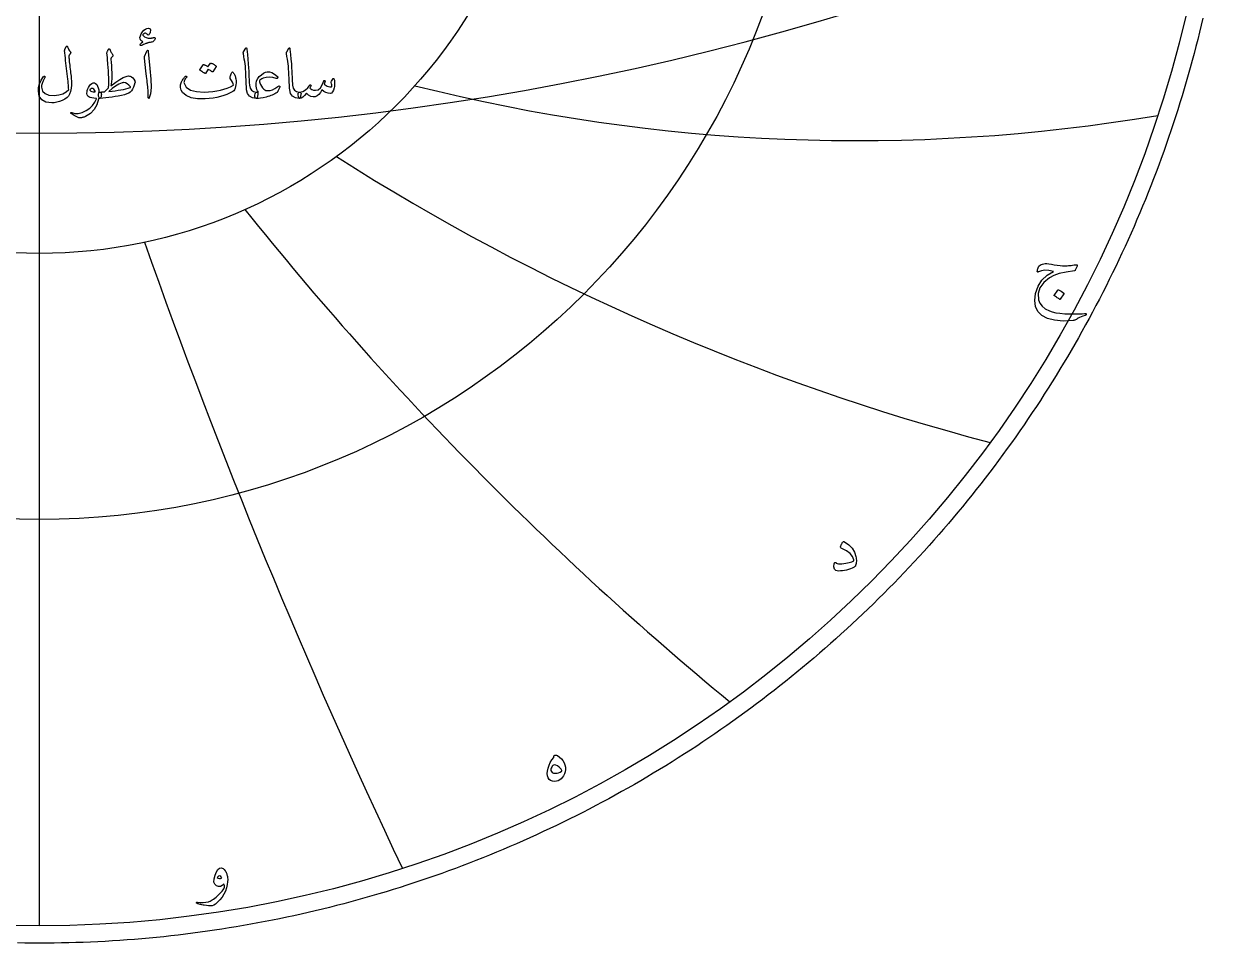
# Model space of a CAD drawing. Header units: millimetres. Extents: x -80 to 80, y -80 to 82.
# Drawn here: x -1 to 79.2, y -80.4 to -18.5 of the extents above; entities that cross this region are included whole.
import ezdxf

# ---------------------------------------------------------------- set-up
doc = ezdxf.new("R2010")
doc.units = ezdxf.units.MM
for name, color, linetype in [('CUT_OUTER', 1, 'Continuous'), ('ENGRAVE', 7, 'Continuous'), ('ENGRAVE_FINE', 8, 'Continuous'), ('TEXT', 5, 'Continuous')]:
    doc.layers.add(name, color=color, linetype=linetype)

msp = doc.modelspace()

# ---------------------------------------------------------------- linework, layer by layer
at = {"layer": 'CUT_OUTER'}
msp.add_lwpolyline([(78.3077, -18.09), (78.1952, -18.5701), (78.0798, -19.0496), (77.9614, -19.5283), (77.8401, -20.0063), (77.7159, -20.4836), (77.5888, -20.96), (77.4587, -21.4357), (77.3257, -21.9106), (77.1898, -22.3846), (77.051, -22.8578), (76.9093, -23.3302), (76.7647, -23.8016), (76.6172, -24.2722), (76.4668, -24.7419), (76.3136, -25.2106), (76.1575, -25.6784), (75.9985, -26.1452), (75.8366, -26.611), (75.6719, -27.0758), (75.5043, -27.5396), (75.3339, -28.0024), (75.1607, -28.4641), (74.9846, -28.9248), (74.8057, -29.3843), (74.624, -29.8428), (74.4395, -30.3001), (74.2522, -30.7563), (74.0621, -31.2113), (73.8692, -31.6651), (73.6735, -32.1178), (73.475, -32.5692), (73.2738, -33.0195), (73.0698, -33.4684), (72.8631, -33.9162), (72.6536, -34.3626), (72.4414, -34.8078), (72.2265, -35.2516), (72.0088, -35.6941), (71.7884, -36.1353), (71.5654, -36.5751), (71.3396, -37.0135), (71.1111, -37.4505), (70.88, -37.8862), (70.6462, -38.3204), (70.4098, -38.7531), (70.1706, -39.1844), (69.9289, -39.6142), (69.6845, -40.0426), (69.4375, -40.4694), (69.1879, -40.8947), (68.9356, -41.3184), (68.6808, -41.7406), (68.4234, -42.1613), (68.1634, -42.5803), (67.9009, -42.9978), (67.6358, -43.4136), (67.3681, -43.8278), (67.0979, -44.2403), (66.8252, -44.6512), (66.55, -45.0604), (66.2722, -45.4679), (65.992, -45.8736), (65.7093, -46.2777), (65.4241, -46.68), (65.1364, -47.0806), (64.8463, -47.4794), (64.5538, -47.8764), (64.2588, -48.2715), (63.9614, -48.6649), (63.6616, -49.0565), (63.3594, -49.4462), (63.0548, -49.834), (62.7479, -50.22), (62.4385, -50.604), (62.1269, -50.9862), (61.8128, -51.3664), (61.4965, -51.7447), (61.1778, -52.1211), (60.8569, -52.4955), (60.5336, -52.8679), (60.2081, -53.2384), (59.8803, -53.6068), (59.5502, -53.9732), (59.2179, -54.3376), (58.8834, -54.6999), (58.5467, -55.0602), (58.2077, -55.4184), (57.8666, -55.7745), (57.5233, -56.1285), (57.1778, -56.4804), (56.8302, -56.8302), (56.4804, -57.1778), (56.1285, -57.5233), (55.7745, -57.8666), (55.4184, -58.2077), (55.0602, -58.5467), (54.6999, -58.8834), (54.3376, -59.2179), (53.9732, -59.5502), (53.6068, -59.8803), (53.2384, -60.2081), (52.8679, -60.5336), (52.4955, -60.8569), (52.1211, -61.1778), (51.7447, -61.4965), (51.3664, -61.8128), (50.9862, -62.1269), (50.604, -62.4385), (50.22, -62.7479), (49.834, -63.0548), (49.4462, -63.3594), (49.0565, -63.6616), (48.6649, -63.9614), (48.2715, -64.2588), (47.8764, -64.5538), (47.4794, -64.8463), (47.0806, -65.1364), (46.68, -65.4241), (46.2777, -65.7093), (45.8736, -65.992), (45.4679, -66.2722), (45.0604, -66.55), (44.6512, -66.8252), (44.2403, -67.0979), (43.8278, -67.3681), (43.4136, -67.6358), (42.9978, -67.9009), (42.5803, -68.1634), (42.1613, -68.4234), (41.7406, -68.6808), (41.3184, -68.9356), (40.8947, -69.1879), (40.4694, -69.4375), (40.0426, -69.6845), (39.6142, -69.9289), (39.1844, -70.1706), (38.7531, -70.4098), (38.3204, -70.6462), (37.8862, -70.88), (37.4505, -71.1111), (37.0135, -71.3396), (36.5751, -71.5654), (36.1353, -71.7884), (35.6941, -72.0088), (35.2516, -72.2265), (34.8078, -72.4414), (34.3626, -72.6536), (33.9162, -72.8631), (33.4684, -73.0698), (33.0195, -73.2738), (32.5692, -73.475), (32.1178, -73.6735), (31.6651, -73.8692), (31.2113, -74.0621), (30.7563, -74.2522), (30.3001, -74.4395), (29.8428, -74.624), (29.3843, -74.8057), (28.9248, -74.9846), (28.4641, -75.1607), (28.0024, -75.3339), (27.5396, -75.5043), (27.0758, -75.6719), (26.611, -75.8366), (26.1452, -75.9985), (25.6784, -76.1575), (25.2106, -76.3136), (24.7419, -76.4668), (24.2722, -76.6172), (23.8016, -76.7647), (23.3302, -76.9093), (22.8578, -77.051), (22.3846, -77.1898), (21.9106, -77.3257), (21.4357, -77.4587), (20.96, -77.5888), (20.4836, -77.7159), (20.0063, -77.8401), (19.5283, -77.9614), (19.0496, -78.0798), (18.5701, -78.1952), (18.09, -78.3077), (17.6092, -78.4172), (17.1277, -78.5238), (16.6455, -78.6274), (16.1628, -78.728), (15.6794, -78.8257), (15.1954, -78.9204), (14.7109, -79.0122), (14.2258, -79.101), (13.7402, -79.1868), (13.2541, -79.2696), (12.7674, -79.3494), (12.2803, -79.4263), (11.7927, -79.5001), (11.3047, -79.571), (10.8163, -79.6388), (10.3274, -79.7037), (9.8381, -79.7656), (9.3485, -79.8244), (8.8586, -79.8803), (8.3683, -79.9332), (7.8776, -79.983), (7.3867, -80.0298), (6.8955, -80.0736), (6.4041, -80.1144), (5.9124, -80.1522), (5.4205, -80.187), (4.9283, -80.2188), (4.436, -80.2475), (3.9436, -80.2732), (3.4509, -80.2959), (2.9582, -80.3155), (2.4653, -80.3322), (1.9724, -80.3458), (1.4793, -80.3564), (0.9863, -80.3639), (0.4931, -80.3685), (0, -80.37), (-0.4931, -80.3685), (-0.9863, -80.3639), (-1.4793, -80.3564)], dxfattribs=at)
at = {"layer": 'ENGRAVE'}
for points in [[(0, -79.2), (0, 79.2)], [(0, -79.2), (0, -33.9362)]]:
    msp.add_lwpolyline(points, dxfattribs=at)
for radius in [79.2, 51.8435, 33.9362]:
    msp.add_circle((0, 0), radius, dxfattribs=at)
for centre, radius, start, end in [((55.0339, 95.3215), 121.6662, 255.841001, 279.572354), ((103.4481, 103.4481), 155.212, 237.474909, 255.273424), ((189.6218, 109.4782), 225.0103, 218.627668, 230.493344), ((422.4244, 113.1883), 440.3882, 199.413645, 205.346483)]:
    msp.add_arc(centre, radius, start, end, dxfattribs=at)
at = {"layer": 'ENGRAVE_FINE'}
msp.add_arc((0, 160.5223), 186.3705, 245.003172, 294.996828, dxfattribs=at)
at = {"layer": 'TEXT'}
for points in [[(7.6324, -19.696), (7.5713, -19.7074), (7.5147, -19.7182), (7.4624, -19.7285), (7.4146, -19.7381), (7.3714, -19.7475), (7.3332, -19.7569), (7.3, -19.7662), (7.2717, -19.7756), (7.243, -19.7863), (7.2085, -19.7996), (7.1681, -19.8156), (7.1218, -19.8342), (7.0697, -19.8557), (7.0118, -19.8804), (6.9479, -19.9084), (6.8783, -19.9395), (6.8499, -19.9489), (6.8256, -19.9489), (6.8054, -19.9395), (6.7893, -19.9208), (6.7796, -19.8748), (6.8068, -19.8213), (6.8709, -19.7601), (6.9719, -19.6913), (6.8947, -19.6474), (6.8361, -19.6), (6.7963, -19.549), (6.7752, -19.4946), (6.7711, -19.3918), (6.7963, -19.2803), (6.8507, -19.16), (6.9345, -19.0309), (7.0343, -18.9152), (7.137, -18.8353), (7.2427, -18.7911), (7.3513, -18.7826), (7.4119, -18.7979), (7.4532, -18.8295), (7.4752, -18.8775), (7.4778, -18.9419), (7.4673, -19.0116), (7.4497, -19.0754), (7.4251, -19.1333), (7.3935, -19.1854), (7.3619, -19.222), (7.3326, -19.2381), (7.3057, -19.2337), (7.2811, -19.2089), (7.253, -19.1717), (7.2202, -19.1445), (7.1827, -19.1272), (7.1406, -19.1199), (7.0964, -19.1199), (7.0574, -19.1292), (7.0238, -19.148), (6.9954, -19.1761), (6.9746, -19.21), (6.9684, -19.2416), (6.9769, -19.2709), (7, -19.2979), (7.0867, -19.362), (7.1921, -19.4091), (7.3162, -19.4392), (7.4591, -19.4524), (7.4715, -19.452), (7.4854, -19.4507), (7.5008, -19.4485), (7.5176, -19.4454), (7.5359, -19.4417), (7.5557, -19.4378), (7.5769, -19.4335), (7.5996, -19.429), (7.6242, -19.4245), (7.6464, -19.4202), (7.6663, -19.4163), (7.6839, -19.4126), (7.6994, -19.4095), (7.7132, -19.4073), (7.7252, -19.406), (7.7354, -19.4056), (7.7547, -19.4076), (7.7705, -19.4138), (7.7828, -19.424), (7.7916, -19.4384), (7.7972, -19.4521), (7.7998, -19.4653), (7.7995, -19.4779), (7.7963, -19.4899), (7.7509, -19.5748), (7.7085, -19.6374), (7.669, -19.6778), (7.6324, -19.696)], [(1.8056, -20.0145), (1.8138, -20.0001), (1.8244, -19.9899), (1.8372, -19.9837), (1.8525, -19.9817), (1.8677, -19.9843), (1.8806, -19.9922), (1.8911, -20.0054), (1.8993, -20.0239), (1.9429, -20.1313), (1.9895, -20.2241), (2.0389, -20.3023), (2.0913, -20.3658), (2.1069, -20.3886), (2.1113, -20.415), (2.1045, -20.4448), (2.0867, -20.4782), (2.0752, -20.4943), (2.0644, -20.5098), (2.0542, -20.5247), (2.0445, -20.5391), (2.0354, -20.5525), (2.0269, -20.5648), (2.019, -20.576), (2.0117, -20.5859), (1.9994, -20.6041), (1.9906, -20.6257), (1.9854, -20.6509), (1.9836, -20.6796), (1.9892, -20.7605), (1.9965, -20.8488), (2.0056, -20.9444), (2.0164, -21.0473), (2.0287, -21.1575), (2.0422, -21.275), (2.0568, -21.3999), (2.0726, -21.5321), (2.0903, -21.6639), (2.106, -21.7879), (2.1196, -21.904), (2.1312, -22.0122), (2.141, -22.1127), (2.1493, -22.206), (2.1562, -22.2919), (2.1616, -22.3705), (2.1678, -22.6032), (2.1487, -22.8236), (2.1045, -23.0318), (2.0351, -23.2276), (1.9675, -23.3427), (1.863, -23.4489), (1.7216, -23.5464), (1.5433, -23.6351), (1.3501, -23.7086), (1.1686, -23.7604), (0.9988, -23.7906), (0.8408, -23.7991), (0.445, -23.7446), (0.1616, -23.5953), (-0.0094, -23.3512), (-0.0679, -23.0122), (-0.0474, -22.7595), (0.0187, -22.5122), (0.1306, -22.2701), (0.2881, -22.0332), (0.3001, -22.0195), (0.3126, -22.011), (0.3258, -22.0078), (0.3396, -22.0098), (0.3542, -22.0154), (0.3653, -22.0227), (0.373, -22.0318), (0.3771, -22.0426), (0.38, -22.0587), (0.3794, -22.0742), (0.3753, -22.0891), (0.3677, -22.1035), (0.2602, -22.3128), (0.1862, -22.4911), (0.1455, -22.6383), (0.1382, -22.7546), (0.2163, -23.0048), (0.3852, -23.1796), (0.6449, -23.2789), (0.9953, -23.3026), (1.3112, -23.2683), (1.5796, -23.189), (1.8007, -23.0646), (1.9743, -22.8951), (1.9706, -22.8132), (1.9643, -22.7177), (1.9554, -22.6083), (1.9438, -22.4852), (1.9293, -22.3481), (1.9116, -22.1966), (1.8907, -22.0307), (1.8665, -21.8506), (1.8437, -21.6647), (1.822, -21.4817), (1.8015, -21.3017), (1.7822, -21.1246), (1.7644, -20.9504), (1.7483, -20.7791), (1.7339, -20.6108), (1.7213, -20.4454), (1.7026, -20.2862), (1.7035, -20.268), (1.7061, -20.251), (1.7105, -20.2352), (1.7166, -20.2206)], [(4.6628, -20.1831), (4.6739, -20.1711), (4.6839, -20.1632), (4.6927, -20.1594), (4.7003, -20.1597), (4.7093, -20.1638), (4.7178, -20.1714), (4.7257, -20.1825), (4.7331, -20.1972), (4.7628, -20.2604), (4.791, -20.3189), (4.8178, -20.3728), (4.8431, -20.422), (4.8673, -20.4659), (4.8905, -20.504), (4.9129, -20.5362), (4.9345, -20.5625), (4.9503, -20.5842), (4.9555, -20.607), (4.9503, -20.631), (4.9345, -20.6562), (4.8408, -20.7733), (4.8288, -20.7935), (4.8209, -20.8166), (4.8171, -20.8427), (4.8174, -20.8716), (4.8326, -21.0927), (4.8455, -21.2873), (4.856, -21.4557), (4.8642, -21.5976), (4.8703, -21.7136), (4.8747, -21.8037), (4.8774, -21.8681), (4.8783, -21.9068), (4.8772, -22.0209), (4.8742, -22.1293), (4.869, -22.2317), (4.8619, -22.3283), (4.8529, -22.4191), (4.8425, -22.504), (4.8307, -22.583), (4.8174, -22.6562), (5.1356, -22.4126), (5.411, -22.2253), (5.6438, -22.0941), (5.8338, -22.0192), (5.9184, -21.9993), (5.9942, -21.9911), (6.0612, -21.9946), (6.1195, -22.0098), (6.2017, -22.0526), (6.2799, -22.1199), (6.354, -22.2118), (6.4239, -22.3283), (6.4348, -22.3561), (6.4392, -22.388), (6.4371, -22.424), (6.4286, -22.4642), (6.3821, -22.6082), (6.3267, -22.7452), (6.2626, -22.8752), (6.1897, -22.9981), (6.1189, -23.0772), (6.0188, -23.1457), (5.8894, -23.2036), (5.7307, -23.251), (5.5183, -23.298), (5.3074, -23.3406), (5.098, -23.3788), (4.89, -23.4126), (4.6837, -23.4418), (4.4795, -23.4659), (4.2774, -23.4851), (4.0773, -23.4993), (4.0548, -23.4928), (4.034, -23.4735), (4.015, -23.4413), (3.9977, -23.3962), (3.9825, -23.3409), (3.9743, -23.2873), (3.9731, -23.2355), (3.9789, -23.1855), (3.9921, -23.1418), (4.0129, -23.1094), (4.0413, -23.088), (4.0773, -23.0777), (4.1252, -23.0751), (4.1704, -23.0719), (4.213, -23.0681), (4.253, -23.0637), (4.2903, -23.0593), (4.325, -23.0555), (4.357, -23.0523), (4.3864, -23.0496), (4.6487, -22.7967), (4.6511, -22.7857), (4.6534, -22.7715), (4.6558, -22.7541), (4.6581, -22.7335), (4.6605, -22.7096), (4.6628, -22.6825), (4.6651, -22.6522), (4.6675, -22.6187), (4.6695, -22.5823), (4.671, -22.5432), (4.6719, -22.5015), (4.6722, -22.4571), (4.6722, -22.4104), (4.6722, -22.3617), (4.6722, -22.3109), (4.6722, -22.2581), (4.6716, -22.1983), (4.6698, -22.1269), (4.6669, -22.0438), (4.6628, -21.9489), (4.6575, -21.843), (4.6511, -21.7264), (4.6435, -21.5994), (4.6347, -21.4618), (4.6145, -21.1565), (4.596, -20.915), (4.5794, -20.7373), (4.5644, -20.6234), (4.5524, -20.5502), (4.5445, -20.4946), (4.5407, -20.4565), (4.541, -20.436), (4.5552, -20.3974), (4.5697, -20.3611), (4.5845, -20.3271), (4.5996, -20.2955), (4.6149, -20.2657), (4.6306, -20.237), (4.6465, -20.2095), (4.6628, -20.1831)], [(7.2061, -20.3611), (7.2509, -20.2744), (7.2869, -20.244), (7.3142, -20.2698), (7.3326, -20.3517), (7.4403, -21.4993), (7.5044, -22.2036), (7.5188, -22.7663), (7.4834, -23.1872), (7.3982, -23.4665), (7.3827, -23.4893), (7.3689, -23.5016), (7.3569, -23.5034), (7.3467, -23.4946), (7.3385, -23.4808), (7.3326, -23.463), (7.3291, -23.441), (7.3279, -23.415), (7.3279, -23.2121), (7.3185, -22.9969), (7.2998, -22.7695), (7.2717, -22.5297), (7.2656, -22.4671), (7.2471, -22.2979), (7.2164, -22.0221), (7.1733, -21.6398), (7.0703, -20.792), (7.068, -20.7469), (7.0703, -20.7054), (7.0773, -20.6673), (7.089, -20.6328)], [(13.8947, -20.1269), (13.9038, -20.1128), (13.9123, -20.1035), (13.9202, -20.0988), (13.9275, -20.0988), (13.9386, -20.1049), (13.9486, -20.1234), (13.9574, -20.1541), (13.965, -20.1972), (14.0036, -20.547), (14.0352, -20.8705), (14.0598, -21.1676), (14.0774, -21.4384), (14.0886, -21.6699), (14.099, -21.8775), (14.1086, -22.061), (14.1172, -22.2206), (14.1247, -22.3561), (14.1307, -22.4677), (14.1352, -22.5552), (14.1383, -22.6187), (14.1798, -22.809), (14.2718, -22.9489), (14.414, -23.0385), (14.6067, -23.0777), (14.6602, -23.0918), (14.6945, -23.1246), (14.7094, -23.1761), (14.705, -23.2464), (14.6831, -23.357), (14.6593, -23.4361), (14.6339, -23.4835), (14.6067, -23.4993), (14.3356, -23.4636), (14.1359, -23.3564), (14.0077, -23.1779), (13.9509, -22.9279), (13.942, -22.8083), (13.9339, -22.6884), (13.9268, -22.5682), (13.9205, -22.4478), (13.9148, -22.327), (13.9093, -22.206), (13.9042, -22.0846), (13.8994, -21.963), (13.8906, -21.731), (13.8783, -21.5221), (13.8625, -21.3364), (13.8432, -21.1737), (13.8203, -21.0176), (13.794, -20.8511), (13.7641, -20.6745), (13.7308, -20.4876), (13.7264, -20.4539), (13.7273, -20.4232), (13.7334, -20.3953), (13.7448, -20.3705)], [(16.794, -20.1269), (16.8031, -20.1128), (16.8116, -20.1035), (16.8195, -20.0988), (16.8268, -20.0988), (16.8379, -20.1049), (16.8479, -20.1234), (16.8567, -20.1541), (16.8643, -20.1972), (16.9029, -20.547), (16.9345, -20.8705), (16.9591, -21.1676), (16.9767, -21.4384), (16.988, -21.6699), (16.9984, -21.8775), (17.0079, -22.061), (17.0165, -22.2206), (17.024, -22.3561), (17.03, -22.4677), (17.0345, -22.5552), (17.0376, -22.6187), (17.0792, -22.809), (17.1711, -22.9489), (17.3133, -23.0385), (17.506, -23.0777), (17.5595, -23.0918), (17.5938, -23.1246), (17.6087, -23.1761), (17.6043, -23.2464), (17.5824, -23.357), (17.5587, -23.4361), (17.5332, -23.4835), (17.506, -23.4993), (17.2349, -23.4636), (17.0352, -23.3564), (16.907, -23.1779), (16.8502, -22.9279), (16.8413, -22.8083), (16.8332, -22.6884), (16.8261, -22.5682), (16.8198, -22.4478), (16.8141, -22.327), (16.8087, -22.206), (16.8035, -22.0846), (16.7987, -21.963), (16.7899, -21.731), (16.7776, -21.5221), (16.7618, -21.3364), (16.7425, -21.1737), (16.7197, -21.0176), (16.6933, -20.8511), (16.6635, -20.6745), (16.6301, -20.4876), (16.6257, -20.4539), (16.6266, -20.4232), (16.6327, -20.3953), (16.6441, -20.3705)], [(11.5153, -21.1339), (11.5212, -21.1281), (11.5293, -21.1246), (11.5399, -21.1234), (11.5528, -21.1246), (11.5989, -21.1418), (11.6435, -21.1609), (11.6867, -21.1816), (11.7284, -21.2042), (11.769, -21.2288), (11.8086, -21.2557), (11.8474, -21.285), (11.8853, -21.3166), (11.8926, -21.3263), (11.8959, -21.3365), (11.895, -21.3473), (11.89, -21.3588), (11.6652, -21.7147), (11.659, -21.7194), (11.65, -21.7194), (11.638, -21.7147), (11.623, -21.7054), (11.6128, -21.6967), (11.5961, -21.6849), (11.573, -21.6698), (11.5434, -21.6515), (11.5071, -21.6297), (11.4638, -21.6041), (11.4134, -21.5747), (11.356, -21.5414), (11.1781, -21.8178), (11.1699, -21.8263), (11.1593, -21.8283), (11.1464, -21.8239), (11.1312, -21.8131), (11.118, -21.8037), (11.0973, -21.7897), (11.0689, -21.7709), (11.0329, -21.7475), (10.9887, -21.7194), (10.9357, -21.6866), (10.8739, -21.6492), (10.8033, -21.607), (10.796, -21.6), (10.7928, -21.593), (10.7937, -21.5859), (10.7987, -21.5789), (11.0282, -21.237), (11.034, -21.2311), (11.0422, -21.2276), (11.0528, -21.2264), (11.0656, -21.2276), (11.1049, -21.2403), (11.1429, -21.2551), (11.1798, -21.272), (11.2155, -21.2908), (11.2501, -21.3115), (11.2834, -21.3336), (11.3156, -21.3571), (11.3467, -21.3822)], [(3.9836, -23.5508), (3.8739, -23.9364), (3.6897, -24.2592), (3.4312, -24.5195), (3.0984, -24.7171), (3.0518, -24.7371), (3.0059, -24.7552), (2.9605, -24.7711), (2.9157, -24.785), (2.8718, -24.7966), (2.8291, -24.8055), (2.7875, -24.8118), (2.7471, -24.8155), (2.6464, -24.8011), (2.5129, -24.7487), (2.3466, -24.6583), (2.1476, -24.5297), (2.1262, -24.5113), (2.1136, -24.4934), (2.1098, -24.4762), (2.1148, -24.4595), (2.1259, -24.4466), (2.1405, -24.4407), (2.1587, -24.4419), (2.1803, -24.4501), (2.3873, -24.5172), (2.6195, -24.5169), (2.8768, -24.4492), (3.1593, -24.3143), (3.39, -24.1577), (3.5808, -23.9735), (3.7319, -23.7619), (3.8431, -23.5227), (3.8422, -23.5142), (3.8396, -23.5075), (3.8352, -23.5025), (3.8291, -23.4993), (3.6678, -23.4899), (3.5305, -23.4712), (3.4172, -23.4431), (3.3279, -23.4056), (3.2588, -23.3476), (3.2155, -23.2674), (3.1979, -23.165), (3.2061, -23.0403), (3.2087, -23.0237), (3.212, -23.0069), (3.2158, -22.9898), (3.2202, -22.9724), (3.2251, -22.9543), (3.2307, -22.9355), (3.2368, -22.9157), (3.2436, -22.8951), (3.2986, -22.7613), (3.3654, -22.6503), (3.4438, -22.5622), (3.534, -22.4969), (3.6262, -22.4612), (3.7108, -22.4618), (3.7878, -22.4987), (3.8572, -22.5719), (3.9178, -22.6738), (3.9637, -22.792), (3.995, -22.9267), (4.0117, -23.0777), (4.021, -23.0776), (4.0299, -23.0772), (4.0385, -23.0764), (4.0469, -23.0754), (4.0552, -23.0744), (4.0638, -23.0736), (4.0728, -23.0732), (4.082, -23.0731), (4.1136, -23.0798), (4.1382, -23.1), (4.1558, -23.1337), (4.1663, -23.1808), (4.1707, -23.2326), (4.1698, -23.285), (4.1637, -23.338), (4.1523, -23.3916), (4.1373, -23.4387), (4.1206, -23.4724), (4.1022, -23.4926), (4.082, -23.4993), (3.993, -23.4993), (3.9924, -23.5078), (3.9907, -23.5192), (3.9877, -23.5335), (3.9836, -23.5508)], [(5.6698, -22.4407), (5.6461, -22.4416), (5.6218, -22.4442), (5.5969, -22.4486), (5.5715, -22.4548), (5.3414, -22.5452), (5.1148, -22.6714), (4.8917, -22.8333), (4.6722, -23.0309), (4.8914, -23.0104), (5.0996, -22.9864), (5.2966, -22.9589), (5.4825, -22.9279), (5.6572, -22.893), (5.8209, -22.8541), (5.9734, -22.8111), (6.1148, -22.7639), (6.128, -22.7584), (6.1347, -22.751), (6.135, -22.742), (6.1288, -22.7311), (6.0281, -22.6076), (5.9181, -22.518), (5.7986, -22.4624), (5.6698, -22.4407)], [(13.0422, -21.7569), (13.0737, -21.7964), (13.1025, -21.84), (13.1287, -21.8877), (13.1523, -21.9396), (13.1732, -21.9952), (13.1915, -22.0543), (13.2072, -22.117), (13.2202, -22.1831), (13.2372, -22.316), (13.2413, -22.4478), (13.2325, -22.5783), (13.2109, -22.7077), (13.1781, -22.8231), (13.1359, -22.9161), (13.0844, -22.987), (13.0235, -23.0356), (12.8303, -23.1378), (12.6254, -23.2288), (12.4087, -23.3087), (12.1804, -23.3775), (11.9404, -23.4346), (11.6886, -23.4794), (11.4251, -23.5119), (11.15, -23.5321), (10.6341, -23.5268), (10.2108, -23.4548), (9.88, -23.316), (9.6417, -23.1105), (9.544, -22.9498), (9.4989, -22.7768), (9.5065, -22.5915), (9.5668, -22.3939), (9.5872, -22.3513), (9.6107, -22.3078), (9.6375, -22.2635), (9.6675, -22.2182), (9.7007, -22.1721), (9.7372, -22.1252), (9.7768, -22.0773), (9.8197, -22.0286), (9.8341, -22.0148), (9.849, -22.0063), (9.8645, -22.0031), (9.8806, -22.0051), (9.8915, -22.0092), (9.9005, -22.0168), (9.9079, -22.028), (9.9134, -22.0426), (9.916, -22.0564), (9.9146, -22.0695), (9.909, -22.0821), (9.8994, -22.0941), (9.8593, -22.1418), (9.8232, -22.1913), (9.7913, -22.2425), (9.7635, -22.2955), (9.7445, -22.3462), (9.7343, -22.3951), (9.7328, -22.4422), (9.7401, -22.4876), (9.8865, -22.7525), (10.1617, -22.9384), (10.5656, -23.0452), (11.0984, -23.0731), (11.3913, -23.0618), (11.6705, -23.0373), (11.9358, -22.9997), (12.1874, -22.9489), (12.4256, -22.885), (12.6505, -22.8078), (12.8623, -22.7175), (13.061, -22.614), (13.0417, -22.5174), (12.9977, -22.4103), (12.9292, -22.2926), (12.8361, -22.1644), (12.8332, -22.1521), (12.8338, -22.1293), (12.8379, -22.0959), (12.8455, -22.052), (12.8476, -22.0476), (12.849, -22.0438), (12.8499, -22.0406), (12.8502, -22.0379), (12.8654, -21.9782), (12.8877, -21.9115), (12.9169, -21.8377), (12.9532, -21.7569), (12.9693, -21.7323), (12.9895, -21.7241), (13.0138, -21.7323), (13.0422, -21.7569)], [(16.1851, -22.7358), (16.0587, -23.0168), (16.0426, -23.0447), (16.027, -23.0672), (16.0121, -23.0845), (15.9978, -23.0965), (15.9249, -23.1464), (15.8467, -23.1931), (15.7633, -23.2366), (15.6746, -23.2768), (15.5809, -23.3144), (15.4825, -23.35), (15.3795, -23.3835), (15.2718, -23.415), (15.0704, -23.4642), (14.8924, -23.4946), (14.7378, -23.5063), (14.6067, -23.4993), (14.5566, -23.4765), (14.5235, -23.4314), (14.5074, -23.364), (14.5083, -23.2745), (14.5203, -23.1937), (14.5376, -23.1339), (14.5601, -23.0953), (14.5879, -23.0777), (14.5926, -23.0777), (14.5973, -23.0777), (14.602, -23.0777), (14.6067, -23.0777), (14.6415, -23.0813), (14.6757, -23.0824), (14.7094, -23.0813), (14.7425, -23.0777), (14.6857, -22.9937), (14.6418, -22.9009), (14.6107, -22.7993), (14.5926, -22.689), (14.59, -22.4914), (14.6242, -22.3154), (14.6954, -22.1612), (14.8034, -22.0286), (14.9424, -21.9047), (15.0786, -21.8096), (15.2117, -21.7431), (15.342, -21.7054), (15.4825, -21.7057), (15.6418, -21.7581), (15.8198, -21.8626), (16.0165, -22.0192), (16.0387, -22.0435), (16.0493, -22.0695), (16.0481, -22.0973), (16.0352, -22.1269), (16.0168, -22.1497), (15.9942, -22.162), (15.9676, -22.1638), (15.9369, -22.155), (15.7164, -22.0912), (15.4954, -22.0684), (15.2738, -22.0865), (15.0516, -22.1456), (14.9635, -22.1828), (14.8959, -22.2241), (14.8487, -22.2695), (14.8221, -22.319), (14.8157, -22.3816), (14.8338, -22.4618), (14.8766, -22.5596), (14.9439, -22.6749), (15.0259, -22.7914), (15.1031, -22.8787), (15.1757, -22.9366), (15.2437, -22.9653), (15.3915, -22.98), (15.5399, -22.963), (15.6889, -22.9144), (15.8385, -22.8342), (15.9743, -22.7405), (16.0446, -22.696), (16.1008, -22.6702), (16.143, -22.6632), (16.1711, -22.6749), (16.1825, -22.6893), (16.1886, -22.7042), (16.1895, -22.7197), (16.1851, -22.7358)], [(19.7776, -22.1644), (19.7879, -22.1574), (19.7999, -22.1597), (19.8137, -22.1714), (19.8292, -22.1925), (19.8459, -22.2282), (19.8584, -22.2791), (19.8669, -22.3453), (19.8713, -22.4267), (19.8728, -22.5192), (19.8678, -22.6094), (19.8564, -22.6972), (19.8385, -22.7827), (19.7864, -22.9489), (19.7285, -23.0684), (19.6646, -23.141), (19.595, -23.1667), (19.4302, -23.1571), (19.2776, -23.114), (19.1374, -23.0376), (19.0095, -22.9279), (18.9217, -23.1009), (18.8175, -23.2358), (18.6968, -23.3327), (18.5598, -23.3916), (18.4161, -23.4044), (18.2706, -23.3681), (18.1234, -23.2827), (17.9744, -23.148), (17.8537, -23.3017), (17.7355, -23.4115), (17.6196, -23.4773), (17.506, -23.4993), (17.4831, -23.4864), (17.4615, -23.4478), (17.441, -23.3834), (17.4217, -23.2932), (17.4146, -23.2042), (17.4263, -23.1386), (17.4568, -23.0965), (17.506, -23.0777), (17.722, -23.0289), (17.9111, -22.9337), (18.0733, -22.7923), (18.2085, -22.6047), (18.2159, -22.5944), (18.2238, -22.5871), (18.2323, -22.5827), (18.2413, -22.5812), (18.2525, -22.5824), (18.2624, -22.5859), (18.2712, -22.5918), (18.2788, -22.6), (18.2832, -22.6252), (18.273, -22.6679), (18.2481, -22.7282), (18.2085, -22.8061), (18.2604, -22.8661), (18.3409, -22.9103), (18.4501, -22.9387), (18.5879, -22.9513), (18.7598, -22.9153), (18.91, -22.7979), (19.0385, -22.5991), (19.1453, -22.319), (19.1506, -22.3046), (19.157, -22.2944), (19.1646, -22.2882), (19.1734, -22.2862), (19.1866, -22.2873), (19.198, -22.2908), (19.2077, -22.2967), (19.2156, -22.3049), (19.2214, -22.3166), (19.2249, -22.3283), (19.2261, -22.34), (19.2249, -22.3517), (19.1781, -22.5485), (19.2329, -22.5971), (19.2987, -22.6398), (19.3757, -22.6767), (19.4638, -22.7077), (19.5496, -22.7279), (19.6149, -22.7323), (19.6597, -22.7209), (19.684, -22.6937), (19.6919, -22.6521), (19.6875, -22.593), (19.6708, -22.5163), (19.6418, -22.422), (19.6468, -22.3954), (19.6711, -22.3435), (19.7147, -22.2666), (19.7776, -22.1644)], [(3.7588, -23.0262), (3.7096, -22.9404), (3.6558, -22.8798), (3.5972, -22.8444), (3.534, -22.8342), (3.4962, -22.8441), (3.4626, -22.8599), (3.433, -22.8816), (3.4075, -22.9091), (3.3993, -22.9238), (3.3981, -22.9396), (3.404, -22.9565), (3.4169, -22.9747), (3.4652, -23.0171), (3.5352, -23.0461), (3.6268, -23.0616), (3.7401, -23.0637), (3.7518, -23.0613), (3.7588, -23.0543), (3.7611, -23.0426), (3.7588, -23.0262)], [(69.8365, -34.7903), (69.7166, -35.0601), (69.7057, -35.0779), (69.6929, -35.0913), (69.6782, -35.1004), (69.6617, -35.1051), (69.1074, -35.1925), (68.6437, -35.2999), (68.2705, -35.4273), (67.9879, -35.5747), (67.5917, -35.8979), (67.3372, -36.2529), (67.2245, -36.6398), (67.2535, -37.0585), (67.3416, -37.2852), (67.4908, -37.4857), (67.7013, -37.66), (67.973, -37.808), (68.1637, -37.8742), (68.4014, -37.9279), (68.6858, -37.9691), (69.0172, -37.9978), (69.1933, -38.0063), (69.3669, -38.0116), (69.538, -38.0137), (69.7066, -38.0128), (69.8721, -38.0091), (70.0339, -38.0028), (70.1919, -37.9941), (70.3461, -37.9828), (70.3823, -37.9803), (70.4111, -37.9828), (70.4323, -37.9903), (70.446, -38.0028), (70.4535, -38.0181), (70.456, -38.034), (70.4535, -38.0506), (70.446, -38.0678), (70.4406, -38.077), (70.4342, -38.0846), (70.4268, -38.0907), (70.4186, -38.0952), (70.4097, -38.0991), (70.4005, -38.1034), (70.3909, -38.1079), (70.3811, -38.1127), (70.2371, -38.1586), (70.1101, -38.2064), (69.9998, -38.2561), (69.9065, -38.3076), (69.8467, -38.3447), (69.7922, -38.3763), (69.743, -38.4022), (69.6991, -38.4225), (69.6612, -38.4381), (69.6298, -38.45), (69.605, -38.4581), (69.5867, -38.4625), (68.9035, -38.4878), (68.3227, -38.4387), (67.8443, -38.3154), (67.4684, -38.1177), (67.1967, -37.8467), (67.0362, -37.5082), (66.9868, -37.1023), (67.0487, -36.6289), (67.2123, -36.1521), (67.4684, -35.7458), (67.8168, -35.4101), (68.2577, -35.145), (67.9455, -35.0854), (67.6732, -35.0713), (67.4409, -35.1029), (67.2485, -35.18), (67.2317, -35.1863), (67.216, -35.19), (67.2017, -35.1912), (67.1886, -35.19), (67.1776, -35.1859), (67.1698, -35.1788), (67.1651, -35.1685), (67.1636, -35.155), (67.1705, -35.0929), (67.1811, -35.0314), (67.1954, -34.9705), (67.2135, -34.9102), (67.2772, -34.7931), (67.3784, -34.7066), (67.5171, -34.6507), (67.6932, -34.6254), (67.8047, -34.6264), (67.9442, -34.6392), (68.1119, -34.6638), (68.3077, -34.7004), (68.5097, -34.7369), (68.6961, -34.7616), (68.867, -34.7744), (69.0221, -34.7753), (69.0968, -34.772), (69.1758, -34.7672), (69.2592, -34.7608), (69.3469, -34.7528), (69.439, -34.743), (69.5355, -34.731), (69.6364, -34.7168), (69.7416, -34.7004), (69.8019, -34.6985), (69.8378, -34.7129), (69.8493, -34.7435), (69.8365, -34.7903)], [(68.5475, -36.4091), (68.5538, -36.4028), (68.5625, -36.3991), (68.5737, -36.3978), (68.5875, -36.3991), (68.6846, -36.4384), (68.7761, -36.4865), (68.862, -36.5433), (68.9422, -36.6089), (68.95, -36.6189), (68.9535, -36.6289), (68.9525, -36.6389), (68.9472, -36.6489), (68.7124, -37.0286), (68.7036, -37.0376), (68.6924, -37.0398), (68.6787, -37.0351), (68.6624, -37.0236), (68.6484, -37.0136), (68.6262, -36.9986), (68.5959, -36.9786), (68.5575, -36.9536), (68.5104, -36.9237), (68.4538, -36.8887), (68.388, -36.8487), (68.3127, -36.8037), (68.3027, -36.7963), (68.2977, -36.7888), (68.2977, -36.7813), (68.3027, -36.7738)], [(53.9256, -53.68), (53.9455, -53.6205), (53.965, -53.567), (53.9842, -53.5194), (54.0031, -53.4777), (54.0214, -53.4416), (54.0387, -53.4109), (54.0551, -53.3854), (54.0705, -53.3653), (54.0946, -53.3459), (54.1217, -53.3378), (54.152, -53.3409), (54.1854, -53.3553), (54.4812, -53.5536), (54.7088, -53.7837), (54.8684, -54.0457), (54.9598, -54.3395), (54.9726, -54.4235), (54.9811, -54.5056), (54.9851, -54.5859), (54.9848, -54.6643), (54.9798, -54.7401), (54.9698, -54.8129), (54.9548, -54.8825), (54.9349, -54.949), (54.9171, -54.9846), (54.8936, -55.0165), (54.8646, -55.0446), (54.8299, -55.0689), (54.7107, -55.1273), (54.5876, -55.1776), (54.4609, -55.2198), (54.3303, -55.2538), (54.1967, -55.2803), (54.0605, -55.3), (53.9219, -55.3128), (53.7808, -55.3188), (53.6134, -55.2907), (53.511, -55.1964), (53.4735, -55.0358), (53.501, -54.8092), (53.5103, -54.7845), (53.5235, -54.7654), (53.5403, -54.752), (53.5609, -54.7442), (53.5787, -54.7464), (53.5971, -54.7529), (53.6162, -54.7639), (53.6359, -54.7792), (53.6968, -54.812), (53.7795, -54.8304), (53.8841, -54.8344), (54.0106, -54.8241), (54.2851, -54.7842), (54.5089, -54.7392), (54.6822, -54.6892), (54.805, -54.6343), (54.8112, -54.6268), (54.815, -54.6143), (54.8162, -54.5968), (54.815, -54.5743), (54.7303, -54.3383), (54.5664, -54.1297), (54.3231, -53.9486), (54.0006, -53.7949), (53.9584, -53.7728), (53.9319, -53.7462), (53.921, -53.7153), (53.9256, -53.68)], [(34.6574, -67.728), (34.7002, -67.7083), (34.7486, -67.7042), (34.8026, -67.7158), (34.8622, -67.743), (35.0105, -67.8423), (35.1358, -67.9553), (35.2379, -68.0821), (35.3169, -68.2226), (35.3715, -68.369), (35.4006, -68.5186), (35.404, -68.6713), (35.3818, -68.8271), (35.3415, -68.9692), (35.2856, -69.0957), (35.2141, -69.2065), (35.127, -69.3018), (35.0287, -69.3783), (34.9234, -69.4329), (34.8113, -69.4657), (34.6924, -69.4766), (34.5368, -69.4654), (34.4101, -69.4217), (34.312, -69.3455), (34.2427, -69.2368), (34.2012, -69.1047), (34.1865, -68.9533), (34.1987, -68.7825), (34.2377, -68.5923), (34.3011, -68.395), (34.3863, -68.2076), (34.4934, -68.0302), (34.6224, -67.8629), (34.6268, -67.8551), (34.6299, -67.8416), (34.6318, -67.8226), (34.6324, -67.7979), (34.634, -67.7711), (34.6386, -67.7505), (34.6464, -67.7361), (34.6574, -67.728)], [(35.132, -68.8021), (35.1529, -68.7759), (35.1557, -68.7422), (35.1404, -68.701), (35.107, -68.6523), (34.9912, -68.5261), (34.8785, -68.4374), (34.7689, -68.3862), (34.6624, -68.3725), (34.6118, -68.3815), (34.565, -68.4087), (34.5219, -68.454), (34.4825, -68.5174), (34.451, -68.5857), (34.4313, -68.646), (34.4235, -68.6982), (34.4276, -68.7422), (34.4625, -68.8231), (34.5225, -68.8808), (34.6074, -68.9155), (34.7173, -68.927), (34.8388, -68.9192), (34.9484, -68.8958), (35.0461, -68.8568), (35.132, -68.8021)], [(11.8314, -75.782), (11.9225, -75.5703), (12.0212, -75.4198), (12.1274, -75.3305), (12.241, -75.3024), (12.3122, -75.3149), (12.3809, -75.3523), (12.4471, -75.4148), (12.5108, -75.5022), (12.5414, -75.5528), (12.5683, -75.6046), (12.5914, -75.6577), (12.6108, -75.7121), (12.6273, -75.768), (12.642, -75.8257), (12.6548, -75.8854), (12.6657, -75.9469), (12.676, -76.084), (12.667, -76.2454), (12.6386, -76.4312), (12.5908, -76.6413), (12.5202, -76.859), (12.4234, -77.0673), (12.3004, -77.2662), (12.1511, -77.4557), (11.9947, -77.6209), (11.8551, -77.7417), (11.7324, -77.8182), (11.6265, -77.8504), (11.5185, -77.856), (11.3942, -77.8529), (11.2537, -77.841), (11.0969, -77.8204), (11.0175, -77.8075), (10.9439, -77.7936), (10.8763, -77.7787), (10.8147, -77.763), (10.7586, -77.7469), (10.7079, -77.7311), (10.6624, -77.7157), (10.6223, -77.7005), (10.5986, -77.6874), (10.5823, -77.673), (10.5736, -77.6574), (10.5723, -77.6406), (10.5801, -77.6237), (10.5936, -77.6131), (10.6126, -77.6087), (10.6373, -77.6106), (10.83, -77.6293), (11.0182, -77.6306), (11.2022, -77.6143), (11.3817, -77.5806), (11.4371, -77.5634), (11.4985, -77.5369), (11.5658, -77.501), (11.639, -77.4557), (11.7182, -77.4011), (11.8033, -77.3371), (11.8943, -77.2637), (11.9912, -77.1809), (12.0862, -77.0954), (12.1711, -77.0136), (12.246, -76.9355), (12.311, -76.8612), (12.3656, -76.7903), (12.4097, -76.7225), (12.4431, -76.6579), (12.4659, -76.5964), (12.4528, -76.5033), (12.4384, -76.434), (12.4228, -76.3884), (12.4059, -76.3666), (12.3044, -76.4861), (12.1898, -76.5502), (12.0621, -76.5586), (11.9213, -76.5114), (11.8051, -76.4096), (11.7514, -76.2541), (11.7602, -76.0449), (11.8314, -75.782)], [(12.286, -75.9669), (12.2123, -75.8776), (12.1361, -75.8445), (12.0574, -75.8676), (11.9763, -75.9469), (12.0425, -76.0006), (12.1161, -76.0218), (12.1973, -76.0106), (12.286, -75.9669)]]:
    msp.add_lwpolyline(points, close=True, dxfattribs=at)

doc.saveas('drawing.dxf')
